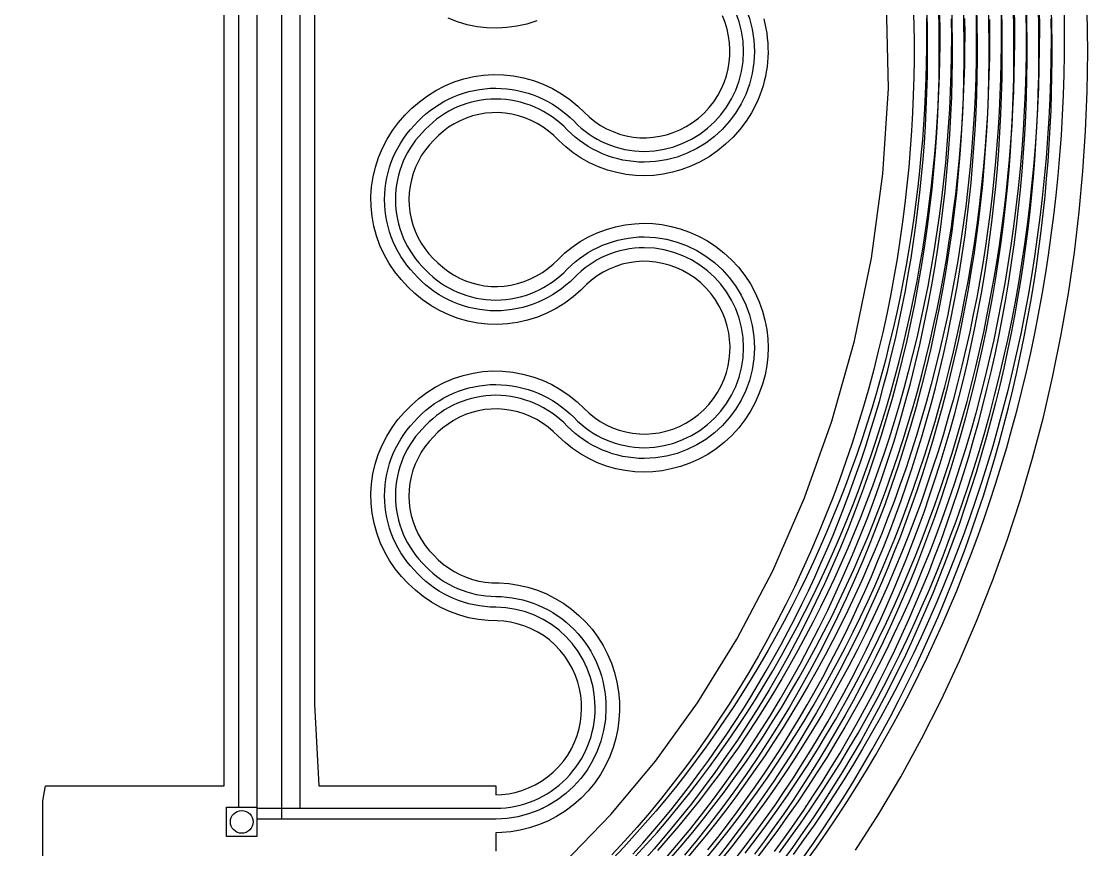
# Model space of a CAD drawing. Header units: millimetres. Extents: x 203.4 to 212.9, y -253.6 to -242.
# Drawn here: x 208.146 to 212.856, y -251.495 to -247.839 of the extents above; entities that cross this region are included whole.
import ezdxf

# ---------------------------------------------------------------- set-up
doc = ezdxf.new("R2010")
doc.units = ezdxf.units.MM
for name, color, linetype in [('Bottom Cu Layer', 140, 'Continuous'), ('PI BoardOutline', 30, 'Continuous'), ('Via holes', 6, 'Continuous')]:
    doc.layers.add(name, color=color, linetype=linetype)
doc.layers.add('Top Cu Layer', color=50, linetype='Continuous', lineweight=25)

msp = doc.modelspace()

# ---------------------------------------------------------------- linework, layer by layer
at = {"layer": 'Bottom Cu Layer'}
msp.add_lwpolyline([(210.8975, -247.4819, -0.41188), (211.384, -247.9712, -0.41188), (210.8975, -248.4605, -0.20055), (210.5575, -248.3175, 0.20238), (210.2418, -248.1815, 0.204281), (209.9314, -248.3147, 0.204459), (209.798, -248.6253, 0.204459), (209.9314, -248.9359, 0.204281), (210.2418, -249.0691, 0.20238), (210.5575, -248.933, -0.20055), (210.8975, -248.79, -0.41188), (211.384, -249.2793, -0.41188), (210.8975, -249.7686, -0.20055), (210.5575, -249.6256, 0.20238), (210.2418, -249.4896, 0.204281), (209.9314, -249.6228, 0.204459), (209.798, -249.9334, 0.204459), (209.9314, -250.244, 0.204281), (210.2418, -250.3772, -0.415014), (210.728, -250.8713, -0.41188), (210.2416, -251.3605), (209.1866, -251.3605), (209.1866, -251.4373), (209.0517, -251.4373), (209.0517, -251.3082), (209.1866, -251.3082), (209.1866, -251.3128), (210.2416, -251.3128, 0.414352), (210.6804, -250.8665, 0.411628), (210.2418, -250.425, -0.203686), (209.8977, -250.2779, -0.203977), (209.7502, -249.9334, -0.203977), (209.8977, -249.5889, -0.203686), (210.2418, -249.4418, -0.19891), (210.5872, -249.5876, 0.204281), (210.8975, -249.7208, 0.411628), (211.3362, -249.2793, 0.411628), (210.8975, -248.8378, 0.204281), (210.5872, -248.9711, -0.19891), (210.2418, -249.1169, -0.203686), (209.8977, -248.9698, -0.203977), (209.7502, -248.6253, -0.203977), (209.8977, -248.2808, -0.203686), (210.2418, -248.1337, -0.19891), (210.5872, -248.2795, 0.204281), (210.8975, -248.4127, 0.411628), (211.3362, -247.9712, 0.411628), (210.8975, -247.5297, 0.204281)], format="xyb", dxfattribs=at)
for points in [[(212.3621, -247.761), (212.3635, -247.8428), (212.3638, -247.9245), (212.363, -248.0063), (212.3611, -248.088), (212.3581, -248.1697), (212.354, -248.2512), (212.3487, -248.3326), (212.3424, -248.4139), (212.335, -248.4949), (212.3265, -248.5757), (212.3169, -248.6562), (212.3062, -248.7365), (212.2945, -248.8164), (212.2818, -248.896), (212.268, -248.9752), (212.2532, -249.054), (212.2374, -249.1323), (212.2206, -249.2102), (212.2028, -249.2877), (212.1841, -249.3646), (212.1644, -249.441), (212.1437, -249.5168), (212.1221, -249.592), (212.0996, -249.6666), (212.0762, -249.7406), (212.0519, -249.8139), (212.0267, -249.8865), (212.0007, -249.9583), (211.9738, -250.0295), (211.9461, -250.0999), (211.9176, -250.1696), (211.8883, -250.2384), (211.8583, -250.3065), (211.8275, -250.3738), (211.796, -250.4402), (211.7636, -250.5061), (211.7303, -250.5716), (211.696, -250.6368), (211.6607, -250.7016), (211.6245, -250.766), (211.5873, -250.8299), (211.5492, -250.8933), (211.5102, -250.9563), (211.4702, -251.0187), (211.4294, -251.0805), (211.3876, -251.1417), (211.3449, -251.2023), (211.3014, -251.2623), (211.2569, -251.3216), (211.2116, -251.3801), (211.1653, -251.438), (211.1183, -251.4951), (211.0703, -251.5513)], [(210.8578, -251.526), (210.9062, -251.4729), (210.9539, -251.419), (211.0008, -251.3641), (211.0471, -251.3083), (211.0925, -251.2516), (211.1372, -251.1941), (211.1811, -251.1357), (211.2242, -251.0765), (211.2665, -251.0166), (211.3079, -250.9558), (211.3484, -250.8943), (211.3881, -250.8321), (211.4269, -250.7692), (211.4647, -250.7056), (211.5017, -250.6415), (211.5377, -250.5767), (211.5728, -250.5113), (211.607, -250.4454), (211.6402, -250.3789), (211.6725, -250.312), (211.7039, -250.2446), (211.7343, -250.1768), (211.7637, -250.1086), (211.7922, -250.04), (211.8198, -249.971), (211.8463, -249.9017), (211.8719, -249.8322), (211.8965, -249.7624), (211.9201, -249.6923), (211.9428, -249.6221), (211.9644, -249.5516), (211.985, -249.4811), (212.0047, -249.4104), (212.0233, -249.3397), (212.041, -249.2689), (212.0577, -249.198), (212.0735, -249.1272), (212.0883, -249.0563), (212.1022, -248.9855), (212.1151, -248.9148), (212.1272, -248.8441), (212.1383, -248.7735), (212.1485, -248.7031), (212.1578, -248.6328), (212.1663, -248.5626), (212.1738, -248.4927), (212.1805, -248.4229), (212.1864, -248.3535), (212.1913, -248.2842), (212.1955, -248.2153), (212.1988, -248.1466), (212.2013, -248.0783), (212.203, -248.0104), (212.2038, -247.9428), (212.2039, -247.8755), (212.2032, -247.808)], [(212.4732, -247.8022), (212.4739, -247.8741), (212.4738, -247.9459), (212.4729, -248.018), (212.4711, -248.0904), (212.4685, -248.1633), (212.4649, -248.2365), (212.4605, -248.31), (212.4552, -248.3838), (212.449, -248.4579), (212.4419, -248.5323), (212.4338, -248.6069), (212.4248, -248.6816), (212.4149, -248.7566), (212.404, -248.8317), (212.3921, -248.907), (212.3793, -248.9824), (212.3655, -249.0578), (212.3507, -249.1334), (212.3349, -249.2089), (212.318, -249.2845), (212.3002, -249.3601), (212.2813, -249.4356), (212.2613, -249.5111), (212.2403, -249.5865), (212.2183, -249.6618), (212.1952, -249.7369), (212.171, -249.8118), (212.1458, -249.8865), (212.1196, -249.961), (212.0923, -250.0352), (212.064, -250.109), (212.0346, -250.1826), (212.0043, -250.2557), (211.9729, -250.3285), (211.9405, -250.4008), (211.907, -250.4727), (211.8726, -250.5441), (211.8372, -250.6149), (211.8007, -250.6852), (211.7633, -250.7549), (211.7248, -250.824), (211.6854, -250.8925), (211.645, -250.9603), (211.6036, -251.0273), (211.5612, -251.0936), (211.518, -251.1592), (211.4738, -251.224), (211.4287, -251.2879), (211.3827, -251.351), (211.3359, -251.4133), (211.2883, -251.4747), (211.2398, -251.5351)], [(211.3427, -251.5105), (211.3909, -251.4481), (211.4381, -251.3848), (211.4845, -251.3206), (211.53, -251.2556), (211.5746, -251.1897), (211.6182, -251.1231), (211.6609, -251.0556), (211.7026, -250.9874), (211.7433, -250.9186), (211.783, -250.849), (211.8217, -250.7788), (211.8595, -250.708), (211.8963, -250.6366), (211.932, -250.5646), (211.9667, -250.4922), (212.0004, -250.4192), (212.0331, -250.3458), (212.0648, -250.2719), (212.0954, -250.1976), (212.1249, -250.123), (212.1534, -250.048), (212.1808, -249.9728), (212.2072, -249.8972), (212.2325, -249.8214), (212.2566, -249.7454), (212.2798, -249.6693), (212.3018, -249.5929), (212.3228, -249.5165), (212.3428, -249.44), (212.3617, -249.3634), (212.3796, -249.2867), (212.3965, -249.2101), (212.4123, -249.1334), (212.4271, -249.0568), (212.441, -248.9803), (212.4538, -248.9039), (212.4656, -248.8276), (212.4765, -248.7514), (212.4864, -248.6754), (212.4953, -248.5996), (212.5033, -248.524), (212.5103, -248.4487), (212.5164, -248.3736), (212.5216, -248.2989), (212.5258, -248.2245), (212.5291, -248.1504), (212.5316, -248.0767), (212.5332, -248.0033), (212.5339, -247.9303), (212.5338, -247.8576), (212.5329, -247.7845)], [(212.583, -247.8037), (212.5838, -247.8897), (212.5834, -247.9757), (212.5819, -248.0617), (212.5792, -248.1477), (212.5754, -248.2335), (212.5704, -248.3192), (212.5642, -248.4048), (212.5569, -248.4901), (212.5484, -248.5753), (212.5388, -248.6601), (212.528, -248.7447), (212.5162, -248.8289), (212.5032, -248.9128), (212.4892, -248.9963), (212.4741, -249.0794), (212.4579, -249.162), (212.4407, -249.2442), (212.4224, -249.3259), (212.4031, -249.407), (212.3828, -249.4877), (212.3615, -249.5677), (212.3392, -249.6471), (212.3159, -249.7259), (212.2917, -249.804), (212.2665, -249.8814), (212.2403, -249.958), (212.2133, -250.034), (212.1854, -250.1092), (212.1566, -250.1836), (212.1269, -250.2572), (212.0965, -250.33), (212.0652, -250.402), (212.0331, -250.4731), (212.0003, -250.5434), (211.9667, -250.6129), (211.932, -250.682), (211.8964, -250.7507), (211.8597, -250.8191), (211.822, -250.887), (211.7833, -250.9544), (211.7437, -251.0214), (211.703, -251.0878), (211.6614, -251.1537), (211.6188, -251.219), (211.5752, -251.2837), (211.5307, -251.3477), (211.4853, -251.4111), (211.4389, -251.4738), (211.3916, -251.5357)], [(211.4941, -251.508), (211.5409, -251.4444), (211.5868, -251.38), (211.6317, -251.315), (211.6757, -251.2492), (211.7186, -251.1829), (211.7605, -251.116), (211.8015, -251.0486), (211.8414, -250.9806), (211.8804, -250.9121), (211.9183, -250.8432), (211.9552, -250.7738), (211.9911, -250.704), (212.026, -250.6339), (212.0599, -250.5633), (212.093, -250.4919), (212.1253, -250.4196), (212.1567, -250.3464), (212.1874, -250.2724), (212.2172, -250.1975), (212.2462, -250.1219), (212.2743, -250.0455), (212.3015, -249.9684), (212.3277, -249.8905), (212.3531, -249.8119), (212.3775, -249.7326), (212.4009, -249.6527), (212.4233, -249.5722), (212.4448, -249.491), (212.4652, -249.4092), (212.4846, -249.3269), (212.5029, -249.2441), (212.5202, -249.1607), (212.5363, -249.0768), (212.5514, -248.9925), (212.5653, -248.9078), (212.5781, -248.8226), (212.5898, -248.7371), (212.6003, -248.6513), (212.6098, -248.5652), (212.618, -248.4789), (212.6252, -248.3923), (212.6312, -248.3056), (212.636, -248.2187), (212.6397, -248.1316), (212.6422, -248.0445), (212.6436, -247.9573), (212.6437, -247.8701), (212.6428, -247.7829)], [(211.6101, -251.55), (211.6574, -251.4843), (211.7037, -251.4178), (211.749, -251.3507), (211.7933, -251.2829), (211.8366, -251.2146), (211.8788, -251.1456), (211.92, -251.0761), (211.9602, -251.0061), (211.9994, -250.9356), (212.0375, -250.8647), (212.0746, -250.7934), (212.1106, -250.7216), (212.1456, -250.6495), (212.1797, -250.5766), (212.213, -250.5028), (212.2455, -250.428), (212.2772, -250.3525), (212.308, -250.276), (212.3379, -250.1988), (212.367, -250.1207), (212.3951, -250.0419), (212.4223, -249.9624), (212.4485, -249.8821), (212.4738, -249.8011), (212.4981, -249.7194), (212.5214, -249.637), (212.5436, -249.5541), (212.5649, -249.4705), (212.585, -249.3863), (212.6041, -249.3016), (212.6221, -249.2164), (212.639, -249.1306), (212.6548, -249.0443), (212.6694, -248.9576), (212.6829, -248.8705), (212.6952, -248.7831), (212.7064, -248.6953), (212.7165, -248.6072), (212.7253, -248.5188), (212.733, -248.4302), (212.7395, -248.3413), (212.7448, -248.2523), (212.7489, -248.1632), (212.7518, -248.074), (212.7535, -247.9847), (212.7538, -247.8953), (212.7532, -247.806)], [(212.1434, -247.8242), (212.144, -247.8906), (212.1437, -247.9569), (212.1427, -248.0236), (212.1409, -248.0906), (212.1382, -248.158), (212.1348, -248.2257), (212.1305, -248.2936), (212.1255, -248.3619), (212.1195, -248.4304), (212.1128, -248.4991), (212.1051, -248.5681), (212.0966, -248.6372), (212.0873, -248.7065), (212.077, -248.7759), (212.0659, -248.8455), (212.0538, -248.9151), (212.0409, -248.9849), (212.027, -249.0546), (212.0122, -249.1244), (211.9964, -249.1942), (211.9797, -249.264), (211.9621, -249.3338), (211.9434, -249.4035), (211.9238, -249.4732), (211.9033, -249.5427), (211.8817, -249.612), (211.8592, -249.6812), (211.8357, -249.7502), (211.8112, -249.8189), (211.7858, -249.8874), (211.7595, -249.9555), (211.7321, -250.0234), (211.7039, -250.0909), (211.6747, -250.158), (211.6445, -250.2248), (211.6134, -250.2911), (211.5814, -250.3569), (211.5485, -250.4222), (211.5146, -250.4871), (211.4798, -250.5514), (211.4441, -250.6151), (211.4075, -250.6782), (211.37, -250.7407), (211.3316, -250.8025), (211.2923, -250.8636), (211.2521, -250.924), (211.2111, -250.9837), (211.1693, -251.0426), (211.1267, -251.1007), (211.0833, -251.158), (211.0391, -251.2145), (210.9941, -251.2702), (210.9484, -251.325), (210.902, -251.3789), (210.8549, -251.4319), (210.8071, -251.484), (210.7586, -251.5351)], [(212.2533, -247.8282), (212.2538, -247.9078), (212.2532, -247.9874), (212.2516, -248.0671), (212.2489, -248.1466), (212.2451, -248.226), (212.2403, -248.3054), (212.2343, -248.3845), (212.2273, -248.4635), (212.2192, -248.5422), (212.2101, -248.6207), (212.1999, -248.6989), (212.1887, -248.7768), (212.1765, -248.8544), (212.1633, -248.9316), (212.1491, -249.0084), (212.1339, -249.0848), (212.1177, -249.1608), (212.1006, -249.2363), (212.0825, -249.3113), (212.0635, -249.3858), (212.0436, -249.4598), (212.0228, -249.5331), (212.001, -249.6059), (211.9784, -249.6781), (211.9549, -249.7496), (211.9306, -249.8205), (211.9053, -249.8906), (211.8793, -249.9601), (211.8525, -250.0288), (211.8249, -250.0968), (211.7965, -250.164), (211.7674, -250.2305), (211.7376, -250.2961), (211.7071, -250.361), (211.6757, -250.4252), (211.6435, -250.4892), (211.6102, -250.5527), (211.5761, -250.6159), (211.541, -250.6787), (211.505, -250.741), (211.4681, -250.8029), (211.4302, -250.8643), (211.3915, -250.9251), (211.3519, -250.9855), (211.3114, -251.0452), (211.27, -251.1044), (211.2277, -251.1629), (211.1846, -251.2208), (211.1406, -251.278), (211.0958, -251.3345), (211.0501, -251.3902), (211.0036, -251.4452), (210.9563, -251.4994)], [(211.0159, -251.5305), (211.0643, -251.4743), (211.112, -251.4173), (211.1589, -251.3594), (211.2051, -251.3005), (211.2504, -251.2408), (211.2949, -251.1803), (211.3386, -251.1189), (211.3814, -251.0568), (211.4233, -250.9938), (211.4642, -250.9301), (211.5043, -250.8657), (211.5435, -250.8006), (211.5817, -250.7349), (211.6189, -250.6685), (211.6553, -250.6015), (211.6907, -250.534), (211.7251, -250.4659), (211.7586, -250.3973), (211.7911, -250.3282), (211.8226, -250.2587), (211.8531, -250.1887), (211.8827, -250.1184), (211.9113, -250.0477), (211.9388, -249.9766), (211.9654, -249.9053), (211.991, -249.8336), (212.0155, -249.7618), (212.039, -249.6897), (212.0615, -249.6174), (212.083, -249.5449), (212.1035, -249.4724), (212.1229, -249.3998), (212.1414, -249.3271), (212.1588, -249.2543), (212.1753, -249.1815), (212.1908, -249.1088), (212.2053, -249.036), (212.2189, -248.9634), (212.2315, -248.8907), (212.2432, -248.8182), (212.254, -248.7458), (212.2638, -248.6736), (212.2728, -248.6015), (212.2808, -248.5296), (212.2879, -248.4579), (212.2942, -248.3864), (212.2996, -248.3152), (212.3041, -248.2443), (212.3077, -248.1737), (212.3106, -248.1034), (212.3125, -248.0335), (212.3137, -247.964), (212.314, -247.8949), (212.3135, -247.8256)], [(211.1669, -251.5383), (211.2146, -251.4804), (211.2614, -251.4216), (211.3073, -251.3622), (211.3524, -251.302), (211.3965, -251.2411), (211.4397, -251.1795), (211.482, -251.1174), (211.5233, -251.0546), (211.5637, -250.9912), (211.6031, -250.9273), (211.6416, -250.8629), (211.6791, -250.798), (211.7156, -250.7327), (211.7512, -250.6669), (211.7859, -250.6007), (211.8195, -250.5342), (211.8522, -250.4673), (211.8841, -250.3998), (211.9152, -250.3315), (211.9455, -250.2623), (211.9751, -250.1923), (212.0038, -250.1215), (212.0318, -250.0499), (212.0589, -249.9776), (212.0852, -249.9046), (212.1107, -249.8309), (212.1352, -249.7565), (212.1589, -249.6814), (212.1816, -249.6057), (212.2034, -249.5294), (212.2243, -249.4525), (212.2442, -249.375), (212.2632, -249.297), (212.2811, -249.2184), (212.298, -249.1394), (212.3139, -249.0599), (212.3288, -248.9799), (212.3426, -248.8995), (212.3553, -248.8187), (212.367, -248.7376), (212.3775, -248.6561), (212.387, -248.5743), (212.3955, -248.4923), (212.4028, -248.4101), (212.409, -248.3277), (212.4142, -248.2451), (212.4182, -248.1623), (212.4212, -248.0795), (212.423, -247.9966), (212.4238, -247.9137), (212.4234, -247.8308)], [(212.6933, -247.8268), (212.6938, -247.915), (212.6931, -248.0032), (212.6912, -248.0913), (212.6881, -248.1793), (212.6838, -248.2673), (212.6783, -248.3551), (212.6717, -248.4427), (212.6638, -248.5301), (212.6548, -248.6172), (212.6446, -248.7041), (212.6332, -248.7907), (212.6207, -248.8769), (212.6072, -248.9627), (212.5924, -249.0482), (212.5766, -249.1332), (212.5598, -249.2178), (212.5418, -249.3019), (212.5228, -249.3854), (212.5027, -249.4684), (212.4816, -249.5509), (212.4594, -249.6327), (212.4363, -249.7139), (212.4122, -249.7944), (212.387, -249.8742), (212.3609, -249.9533), (212.3339, -250.0317), (212.3059, -250.1093), (212.277, -250.1861), (212.2472, -250.2621), (212.2166, -250.3373), (212.1852, -250.4117), (212.1529, -250.4852), (212.1198, -250.5578), (212.0859, -250.6296), (212.0512, -250.7006), (212.0154, -250.7714), (211.9785, -250.8417), (211.9406, -250.9116), (211.9017, -250.9811), (211.8618, -251.0501), (211.8208, -251.1185), (211.7789, -251.1864), (211.7359, -251.2538), (211.692, -251.3205), (211.6471, -251.3866), (211.6012, -251.4521), (211.5543, -251.5168)]]:
    msp.add_lwpolyline(points, dxfattribs=at)
at = {"layer": 'PI BoardOutline'}
for points in [[(209.4416, -247.3594), (209.4416, -247.8585), (209.4416, -248.3575), (209.4416, -248.8566), (209.4416, -249.3557), (209.4416, -249.8547), (209.4416, -250.3538), (209.4416, -250.8529), (209.4599, -251.2128), (209.5256, -251.2128), (209.5913, -251.2128), (209.6569, -251.2128), (209.7226, -251.2128), (209.7883, -251.2128), (209.854, -251.2128), (209.9197, -251.2128), (209.9853, -251.2128), (210.051, -251.2128), (210.1167, -251.2128), (210.1824, -251.2128), (210.2416, -251.2131), (210.2416, -251.2164), (210.2416, -251.2196), (210.2416, -251.2229), (210.2416, -251.2262), (210.2416, -251.2295), (210.2416, -251.2328), (210.2416, -251.2361), (210.2416, -251.2393), (210.2416, -251.2426), (210.2416, -251.2459), (210.2416, -251.2492), (210.2416, -251.2525), (210.2679, -251.2516), (210.2971, -251.2482), (210.3268, -251.2423), (210.3565, -251.2339), (210.3861, -251.2229), (210.4151, -251.2093), (210.4432, -251.193), (210.4702, -251.1742), (210.4955, -251.1531), (210.519, -251.1298), (210.5403, -251.1045), (210.5594, -251.0777), (210.5758, -251.0496), (210.5897, -251.0205), (210.601, -250.9908), (210.6096, -250.9609), (210.6156, -250.9311), (210.6192, -250.9017), (210.6204, -250.8728), (210.6198, -250.8443), (210.6169, -250.8151), (210.6116, -250.7854), (210.6038, -250.7556), (210.5934, -250.726), (210.5804, -250.6968), (210.5647, -250.6684), (210.5465, -250.6412), (210.5259, -250.6155), (210.5031, -250.5916), (210.4783, -250.5697), (210.4519, -250.5502), (210.4241, -250.5332), (210.3954, -250.5187), (210.3659, -250.5069), (210.3362, -250.4977), (210.3065, -250.4911), (210.2771, -250.487), (210.2483, -250.4851), (210.2086, -250.4839), (210.165, -250.4794), (210.1215, -250.4712), (210.0786, -250.4593), (210.0366, -250.4439), (209.996, -250.4251), (209.9572, -250.403), (209.9206, -250.3779), (209.8865, -250.3502), (209.8552, -250.3202), (209.8252, -250.2889), (209.7975, -250.2549), (209.7724, -250.2183), (209.7503, -250.1795), (209.7314, -250.1389), (209.716, -250.0969), (209.7041, -250.0539), (209.6959, -250.0104), (209.6913, -249.9669), (209.6903, -249.9237), (209.6929, -249.8802), (209.6991, -249.8367), (209.709, -249.7933), (209.7225, -249.7507), (209.7395, -249.7093), (209.7599, -249.6695), (209.7834, -249.6317), (209.8097, -249.5962), (209.8385, -249.5633), (209.869, -249.5327), (209.9016, -249.5037), (209.9368, -249.4772), (209.9744, -249.4534), (210.0141, -249.4328), (210.0554, -249.4155), (210.0979, -249.4016), (210.1412, -249.3914), (210.1847, -249.3849), (210.2282, -249.382), (210.272, -249.3828), (210.3165, -249.3873), (210.3609, -249.3956), (210.4048, -249.4075), (210.4478, -249.4232), (210.4893, -249.4423), (210.5289, -249.4647), (210.5663, -249.4902), (210.6012, -249.5184), (210.6322, -249.5479), (210.6538, -249.5685), (210.6774, -249.5876), (210.7026, -249.6048), (210.7294, -249.6199), (210.7573, -249.6329), (210.7863, -249.6434), (210.8159, -249.6515), (210.8458, -249.6571), (210.8758, -249.6601), (210.9052, -249.6607), (210.934, -249.6588), (210.9634, -249.6545), (210.9932, -249.6478), (211.0229, -249.6385), (211.0523, -249.6266), (211.081, -249.612), (211.1087, -249.5949), (211.1351, -249.5753), (211.1598, -249.5534), (211.1825, -249.5294), (211.203, -249.5036), (211.2211, -249.4764), (211.2367, -249.448), (211.2496, -249.4187), (211.2599, -249.3891), (211.2676, -249.3592), (211.2728, -249.3296), (211.2755, -249.3005), (211.2761, -249.2719), (211.2744, -249.2431), (211.2704, -249.2136), (211.2639, -249.1839), (211.2549, -249.1541), (211.2432, -249.1246), (211.2289, -249.0958), (211.212, -249.0679), (211.1926, -249.0414), (211.1709, -249.0165), (211.1471, -248.9936), (211.1215, -248.9728), (211.0944, -248.9545), (211.0661, -248.9387), (211.037, -248.9255), (211.0074, -248.915), (210.9776, -248.9071), (210.948, -248.9016), (210.9189, -248.8986), (210.89, -248.8979), (210.8602, -248.8998), (210.8302, -248.9042), (210.8004, -248.9111), (210.7711, -248.9205), (210.7426, -248.9323), (210.7152, -248.9464), (210.6892, -248.9626), (210.6649, -248.9808), (210.6423, -249.0007), (210.6168, -249.026), (210.5833, -249.0553), (210.5471, -249.0821), (210.5084, -249.1061), (210.4678, -249.1268), (210.4255, -249.1441), (210.382, -249.1579), (210.3378, -249.1679), (210.2933, -249.1742), (210.2489, -249.1768), (210.2055, -249.1756), (210.162, -249.1708), (210.1185, -249.1624), (210.0756, -249.1503), (210.0336, -249.1346), (209.9932, -249.1155), (209.9545, -249.0932), (209.9181, -249.0679), (209.8842, -249.0401), (209.853, -249.01), (209.8232, -248.9785), (209.7956, -248.9443), (209.7707, -248.9075), (209.7488, -248.8686), (209.7302, -248.8279), (209.715, -248.7858), (209.7034, -248.7428), (209.6954, -248.6993), (209.6911, -248.6557), (209.6904, -248.6125), (209.6932, -248.5691), (209.6997, -248.5255), (209.7098, -248.4822), (209.7236, -248.4397), (209.7408, -248.3983), (209.7614, -248.3586), (209.7852, -248.321), (209.8117, -248.2857), (209.8406, -248.253), (209.8712, -248.2225), (209.904, -248.1937), (209.9394, -248.1673), (209.9772, -248.1438), (210.017, -248.1233), (210.0583, -248.1063), (210.1009, -248.0927), (210.1442, -248.0828), (210.1878, -248.0765), (210.2312, -248.0738), (210.2752, -248.0749), (210.3196, -248.0797), (210.364, -248.0882), (210.4079, -248.1004), (210.4507, -248.1163), (210.4921, -248.1357), (210.5316, -248.1583), (210.5689, -248.184), (210.6035, -248.2124), (210.6337, -248.2413), (210.6554, -248.2618), (210.6791, -248.2807), (210.7044, -248.2978), (210.7313, -248.3128), (210.7593, -248.3256), (210.7883, -248.336), (210.818, -248.3439), (210.8479, -248.3493), (210.8779, -248.3522), (210.9072, -248.3525), (210.9361, -248.3504), (210.9655, -248.346), (210.9952, -248.3391), (211.025, -248.3297), (211.0543, -248.3176), (211.083, -248.3028), (211.1106, -248.2855), (211.1369, -248.2657), (211.1614, -248.2437), (211.184, -248.2195), (211.2044, -248.1937), (211.2223, -248.1663), (211.2377, -248.1378), (211.2504, -248.1086), (211.2605, -248.0789), (211.268, -248.049), (211.273, -248.0194), (211.2757, -247.9903), (211.276, -247.9618), (211.2742, -247.9329), (211.27, -247.9034), (211.2634, -247.8737), (211.2541, -247.8439), (211.2423, -247.8145)], [(207.9975, -252.5632), (208.3123, -252.5623), (208.6255, -252.5304), (208.9339, -252.4683), (209.2346, -252.3769), (209.525, -252.2582), (209.8025, -252.1142), (210.0651, -251.9476), (210.3113, -251.7611), (210.5399, -251.5576), (210.75, -251.3401), (210.9466, -251.1049), (211.1329, -250.8466), (211.3066, -250.5658), (211.465, -250.2637), (211.6057, -249.9421), (211.7265, -249.6032), (211.8254, -249.2497), (211.9007, -248.8848), (211.9512, -248.5119), (211.9761, -248.1346), (211.9606, -247.5083)], [(208.2416, -251.5264), (208.2416, -251.4443), (208.2416, -251.3622), (208.2416, -251.2801), (208.2534, -251.2128), (208.3191, -251.2128), (208.3848, -251.2128), (208.4504, -251.2128), (208.5161, -251.2128), (208.5818, -251.2128), (208.6475, -251.2128), (208.7132, -251.2128), (208.7788, -251.2128), (208.8445, -251.2128), (208.9102, -251.2128), (208.9759, -251.2128), (209.0415, -251.2128), (209.0415, -250.7137), (209.0415, -250.2146), (209.0415, -249.7156), (209.0415, -249.2165), (209.0415, -248.7174), (209.0415, -248.2184), (209.0415, -247.7193)], [(211.8307, -251.498), (211.933, -251.3377), (212.0301, -251.1736), (212.122, -251.0061), (212.2086, -250.8355), (212.2897, -250.6622), (212.3653, -250.4866), (212.4354, -250.3089), (212.4999, -250.1297), (212.5588, -249.9491), (212.6121, -249.7677), (212.66, -249.5857), (212.7023, -249.4035), (212.7392, -249.2215), (212.7709, -249.0398), (212.7973, -248.8589), (212.8186, -248.679), (212.835, -248.5004), (212.8465, -248.3234), (212.8534, -248.148), (212.8557, -247.9718), (212.8534, -247.7934)], [(210.4225, -247.8371), (210.3789, -247.8506), (210.3346, -247.8603), (210.2901, -247.8664), (210.2458, -247.8688), (210.2025, -247.8673), (210.1589, -247.8622), (210.1155, -247.8535), (210.0726, -247.8412), (210.0307, -247.8253)]]:
    msp.add_lwpolyline(points, dxfattribs=at)
msp.add_lwpolyline([(211.4248, -247.8278), (211.4345, -247.87, -0.159909), (211.3913, -248.2035), (211.3709, -248.2422), (211.347, -248.2798), (211.3199, -248.3159), (211.2896, -248.35), (211.2565, -248.3816), (211.221, -248.4105), (211.1833, -248.4363), (211.1441, -248.4587), (211.1037, -248.4777), (211.0627, -248.4932), (211.0214, -248.5051), (210.9804, -248.5135), (210.9399, -248.5186), (210.9004, -248.5205), (210.8593, -248.5191), (210.8177, -248.5144), (210.7762, -248.5064), (210.7352, -248.4952), (210.6951, -248.4806), (210.6562, -248.4629), (210.619, -248.4422), (210.5837, -248.4188), (210.5506, -248.393), (210.52, -248.365), (210.4976, -248.3428), (210.475, -248.3235), (210.4508, -248.3059), (210.4251, -248.2901), (210.3981, -248.2764), (210.3701, -248.2648), (210.3413, -248.2555), (210.312, -248.2486), (210.2825, -248.244), (210.2531, -248.2417), (210.2244, -248.2419), (210.1959, -248.2444), (210.1673, -248.2492), (210.1389, -248.2563), (210.1111, -248.2657), (210.084, -248.2772), (210.058, -248.2909), (210.0332, -248.3064), (210.01, -248.3238), (209.9883, -248.3427), (209.9682, -248.3626), (209.9486, -248.3835), (209.9306, -248.406), (209.9142, -248.4301), (209.8996, -248.4556), (209.8871, -248.4822), (209.8768, -248.5098), (209.8687, -248.5379), (209.8628, -248.5665), (209.8593, -248.5951), (209.858, -248.6235), (209.859, -248.6519), (209.8623, -248.6805), (209.8678, -248.7091), (209.8756, -248.7373), (209.8857, -248.7649), (209.898, -248.7917), (209.9122, -248.8173), (209.9284, -248.8416), (209.9463, -248.8644), (209.9656, -248.8854), (209.9857, -248.9054), (210.0072, -248.9245), (210.0302, -248.9421), (210.0548, -248.9579), (210.0807, -248.9718), (210.1076, -248.9836), (210.1354, -248.9932), (210.1637, -249.0006), (210.1923, -249.0057), (210.2209, -249.0085), (210.2495, -249.009), (210.2788, -249.007), (210.3083, -249.0027), (210.3376, -248.996), (210.3665, -248.987), (210.3946, -248.9757), (210.4218, -248.9623), (210.4476, -248.9468), (210.4721, -248.9294), (210.4948, -248.9103), (210.5164, -248.8893), (210.5466, -248.861), (210.5794, -248.8349), (210.6144, -248.8111), (210.6514, -248.7901), (210.6901, -248.772), (210.7301, -248.7571), (210.771, -248.7454), (210.8125, -248.737), (210.8541, -248.7319), (210.8954, -248.7301), (210.9348, -248.7315), (210.975, -248.736), (211.0156, -248.7436), (211.0565, -248.7546), (211.0972, -248.7689), (211.1373, -248.7867), (211.1763, -248.808), (211.2139, -248.8325), (211.2495, -248.8603), (211.2829, -248.891), (211.3136, -248.9244), (211.3414, -248.9601), (211.366, -248.9977), (211.3873, -249.0367), (211.4051, -249.0768), (211.4195, -249.1176), (211.4304, -249.1585), (211.438, -249.1993), (211.4425, -249.2395), (211.444, -249.2788), (211.4425, -249.3181), (211.4382, -249.3583), (211.4307, -249.399), (211.4198, -249.44), (211.4055, -249.4807), (211.3878, -249.5209), (211.3667, -249.5599), (211.3421, -249.5976), (211.3144, -249.6333), (211.2838, -249.6667), (211.2505, -249.6975), (211.2149, -249.7254), (211.1774, -249.7501), (211.1384, -249.7714), (211.0983, -249.7893), (211.0576, -249.8038), (211.0168, -249.8148), (210.9761, -249.8225), (210.9359, -249.8271), (210.8966, -249.8286), (210.8552, -249.8269), (210.8136, -249.8219), (210.7722, -249.8136), (210.7312, -249.802), (210.6912, -249.7871), (210.6525, -249.7691), (210.6154, -249.7482), (210.5803, -249.7245), (210.5475, -249.6984), (210.5172, -249.6702), (210.4954, -249.6489), (210.4727, -249.6298), (210.4483, -249.6124), (210.4225, -249.5968), (210.3954, -249.5833), (210.3673, -249.5719), (210.3384, -249.5629), (210.3091, -249.5561), (210.2796, -249.5518), (210.2503, -249.5497), (210.2216, -249.5502), (210.1931, -249.5529), (210.1645, -249.5579), (210.1362, -249.5652), (210.1084, -249.5748), (210.0814, -249.5866), (210.0555, -249.6004), (210.0309, -249.6162), (210.0078, -249.6337), (209.9863, -249.6527), (209.9662, -249.6727), (209.9468, -249.6937), (209.9289, -249.7164), (209.9127, -249.7407), (209.8983, -249.7663), (209.886, -249.793), (209.8759, -249.8206), (209.868, -249.8488), (209.8624, -249.8774), (209.8591, -249.906), (209.858, -249.9344), (209.8592, -249.9628), (209.8627, -249.9914), (209.8685, -250.02), (209.8765, -250.0481), (209.8868, -250.0757), (209.8993, -250.1023), (209.9137, -250.1279), (209.9301, -250.152), (209.9481, -250.1746), (209.9676, -250.1955), (209.9878, -250.2155), (210.0093, -250.2344), (210.0326, -250.2518), (210.0573, -250.2674), (210.0833, -250.2811), (210.1103, -250.2927), (210.1381, -250.3021), (210.1665, -250.3093), (210.1951, -250.3141), (210.2237, -250.3167), (210.2568, -250.3175), (210.2991, -250.3206), (210.3416, -250.327), (210.3837, -250.3367), (210.4252, -250.3499), (210.4655, -250.3663), (210.5044, -250.3858), (210.5415, -250.4083), (210.5765, -250.4334), (210.609, -250.4609), (210.639, -250.4905), (210.6668, -250.5225), (210.6924, -250.5569), (210.7153, -250.5936), (210.7354, -250.6321), (210.7525, -250.6722), (210.7662, -250.7135), (210.7767, -250.7556), (210.7837, -250.7981), (210.7874, -250.8406), (210.7879, -250.8819), (210.7856, -250.9215), (210.7804, -250.9618), (210.7719, -251.0027), (210.7601, -251.0436), (210.7449, -251.0842), (210.7262, -251.1241), (210.704, -251.1628), (210.6786, -251.1999), (210.65, -251.235), (210.6186, -251.2677), (210.5846, -251.2977), (210.5484, -251.3247), (210.5104, -251.3484), (210.471, -251.3688), (210.4308, -251.3857), (210.39, -251.3992), (210.3492, -251.4092), (210.3086, -251.416), (210.2686, -251.4197), (210.2418, -251.4205), (210.2418, -251.4205), (210.2417, -251.4205), (210.2417, -251.4205), (210.2417, -251.4205), (210.2417, -251.4205), (210.2417, -251.4205), (210.2417, -251.4205), (210.2417, -251.4205), (210.2416, -251.4205), (210.2416, -251.4205), (210.2416, -251.4205), (210.2416, -251.4205), (210.2416, -251.4331), (210.2416, -251.456), (210.2416, -251.4789), (210.2416, -251.5018)], format="xyb", dxfattribs=at)
at = {"layer": 'Top Cu Layer'}
msp.add_lwpolyline([(209.1066, -250.4226), (209.1066, -245.1722), (209.1066, -245.1028), (209.2416, -244.8752), (209.3766, -245.1028), (209.1866, -245.1028), (209.1866, -245.1728), (209.2265, -245.1728), (209.2265, -245.2528), (209.1866, -245.2528), (209.1866, -250.4226), (209.1866, -251.3682), (209.1866, -251.4373), (209.0517, -251.4373), (209.0517, -251.3082), (209.1066, -251.3082)], close=True, dxfattribs=at)
for points in [[(210.8975, -247.4819, -0.41188), (211.384, -247.9712, -0.41188), (210.8975, -248.4605, -0.20055), (210.5575, -248.3175, 0.20238), (210.2418, -248.1815, 0.204281), (209.9314, -248.3147, 0.204459), (209.798, -248.6253, 0.204459), (209.9314, -248.9359, 0.204281), (210.2418, -249.0691, 0.20238), (210.5575, -248.933, -0.20055), (210.8975, -248.79, -0.41188), (211.384, -249.2793, -0.41188), (210.8975, -249.7686, -0.20055), (210.5575, -249.6256, 0.20238), (210.2418, -249.4896, 0.204281), (209.9314, -249.6228, 0.204459), (209.798, -249.9334, 0.204459), (209.9314, -250.244, 0.204281), (210.2418, -250.3772, -0.415014), (210.728, -250.8713, -0.41188), (210.2416, -251.3605), (209.2966, -251.3605), (209.2966, -250.4226), (209.2966, -245.7728)], [(209.3766, -245.7728), (209.3766, -250.4226), (209.3766, -251.3128), (210.2416, -251.3128, 0.414352), (210.6804, -250.8665, 0.411628), (210.2418, -250.425, -0.203686), (209.8977, -250.2779, -0.203977), (209.7502, -249.9334, -0.203977), (209.8977, -249.5889, -0.203686), (210.2418, -249.4418, -0.19891), (210.5872, -249.5876, 0.204281), (210.8975, -249.7208, 0.411628), (211.3362, -249.2793, 0.411628), (210.8975, -248.8378, 0.204281), (210.5872, -248.9711, -0.19891), (210.2418, -249.1169, -0.203686), (209.8977, -248.9698, -0.203977), (209.7502, -248.6253, -0.203977), (209.8977, -248.2808, -0.203686), (210.2418, -248.1337, -0.19891), (210.5872, -248.2795, 0.204281), (210.8975, -248.4127, 0.411628), (211.3362, -247.9712, 0.411628), (210.8975, -247.5297, 0.204281)]]:
    msp.add_lwpolyline(points, format="xyb", dxfattribs=at)
for points in [[(212.1955, -247.7685), (212.1977, -247.8491), (212.1988, -247.9292), (212.1988, -248.0089), (212.1977, -248.089), (212.1955, -248.1696), (212.1921, -248.2507), (212.1875, -248.3323), (212.1818, -248.4142), (212.1749, -248.4965), (212.1668, -248.5792), (212.1574, -248.6621), (212.1468, -248.7453), (212.135, -248.8287), (212.1219, -248.9123), (212.1075, -248.996), (212.0918, -249.0799), (212.0747, -249.1638), (212.0564, -249.2477), (212.0367, -249.3316), (212.0157, -249.4155), (211.9932, -249.4994), (211.9694, -249.583), (211.9442, -249.6666), (211.9176, -249.7498), (211.8896, -249.8328), (211.8603, -249.9155), (211.8295, -249.9977), (211.7974, -250.0796), (211.764, -250.161), (211.7292, -250.2418), (211.6931, -250.3221), (211.6556, -250.4018), (211.6168, -250.4808), (211.5767, -250.5591), (211.5353, -250.6366), (211.4925, -250.7133), (211.4485, -250.7892), (211.4032, -250.8642), (211.3566, -250.9382), (211.3088, -251.0112), (211.2597, -251.0831), (211.2095, -251.154), (211.1581, -251.2238), (211.1056, -251.2924), (211.052, -251.3598), (210.9974, -251.4261), (210.9417, -251.491), (210.885, -251.5547)], [(210.9831, -251.5431), (211.0396, -251.4772), (211.0951, -251.41), (211.1495, -251.3416), (211.2028, -251.272), (211.2549, -251.2012), (211.3059, -251.1293), (211.3556, -251.0562), (211.4041, -250.9821), (211.4514, -250.907), (211.4973, -250.8309), (211.542, -250.7539), (211.5854, -250.676), (211.6274, -250.5974), (211.6681, -250.5179), (211.7075, -250.4377), (211.7456, -250.3569), (211.7823, -250.2754), (211.8176, -250.1934), (211.8516, -250.1108), (211.8841, -250.0277), (211.9153, -249.9442), (211.9451, -249.8604), (211.9735, -249.7762), (212.0005, -249.6917), (212.026, -249.6069), (212.0501, -249.522), (212.0729, -249.437), (212.0942, -249.3519), (212.1142, -249.2668), (212.1328, -249.1816), (212.15, -249.0964), (212.1659, -249.0114), (212.1806, -248.9264), (212.1939, -248.8416), (212.2059, -248.7569), (212.2167, -248.6725), (212.2262, -248.5883), (212.2344, -248.5044), (212.2415, -248.4209), (212.2473, -248.3377), (212.252, -248.2549), (212.2554, -248.1726), (212.2577, -248.0908), (212.2588, -248.0095), (212.2588, -247.9286), (212.2577, -247.8473), (212.2554, -247.7655)], [(212.3054, -247.763), (212.3077, -247.8458), (212.3088, -247.9281), (212.3088, -248.01), (212.3077, -248.0923), (212.3054, -248.1751), (212.3019, -248.2584), (212.2972, -248.3421), (212.2913, -248.4263), (212.2842, -248.5108), (212.2759, -248.5957), (212.2663, -248.6809), (212.2554, -248.7663), (212.2432, -248.852), (212.2298, -248.9379), (212.215, -249.0239), (212.1989, -249.11), (212.1814, -249.1962), (212.1625, -249.2824), (212.1423, -249.3686), (212.1207, -249.4548), (212.0977, -249.5409), (212.0732, -249.6268), (212.0473, -249.7126), (212.02, -249.7981), (211.9912, -249.8834), (211.9611, -249.9683), (211.9295, -250.0528), (211.8965, -250.1368), (211.8622, -250.2204), (211.8265, -250.3035), (211.7894, -250.3859), (211.7509, -250.4678), (211.711, -250.5489), (211.6698, -250.6293), (211.6273, -250.709), (211.5834, -250.7878), (211.5382, -250.8657), (211.4916, -250.9427), (211.4437, -251.0187), (211.3946, -251.0937), (211.3442, -251.1676), (211.2926, -251.2404), (211.2399, -251.3121), (211.1859, -251.3826), (211.1309, -251.4518), (211.0748, -251.5198)], [(211.3026, -251.5317), (211.3469, -251.4743), (211.3904, -251.4163), (211.4331, -251.3576), (211.4749, -251.2983), (211.5159, -251.2384), (211.5559, -251.178), (211.5951, -251.117), (211.6335, -251.0555), (211.671, -250.9935), (211.7076, -250.9311), (211.7433, -250.8683), (211.7781, -250.805), (211.812, -250.7414), (211.8451, -250.6774), (211.8773, -250.6131), (211.9085, -250.5485), (211.9391, -250.4831), (211.969, -250.417), (211.9981, -250.3501), (212.0266, -250.2825), (212.0543, -250.2142), (212.0813, -250.1451), (212.1075, -250.0754), (212.1329, -250.005), (212.1576, -249.9339), (212.1814, -249.8623), (212.2044, -249.79), (212.2266, -249.7171), (212.248, -249.6437), (212.2685, -249.5697), (212.2881, -249.4952), (212.3068, -249.4201), (212.3246, -249.3446), (212.3415, -249.2686), (212.3574, -249.1921), (212.3724, -249.1152), (212.3865, -249.0379), (212.3995, -248.9603), (212.4116, -248.8822), (212.4227, -248.8039), (212.4328, -248.7253), (212.4419, -248.6464), (212.45, -248.5672), (212.4571, -248.4879), (212.4632, -248.4084), (212.4683, -248.3287), (212.4724, -248.2489), (212.4755, -248.169), (212.4776, -248.089), (212.4787, -248.009), (212.4787, -247.929), (212.4777, -247.849), (212.4757, -247.769)], [(212.5255, -247.7668), (212.5276, -247.8477), (212.5287, -247.9286), (212.5287, -248.0096), (212.5277, -248.0905), (212.5257, -248.1714), (212.5226, -248.2522), (212.5185, -248.3329), (212.5133, -248.4135), (212.5071, -248.4939), (212.4998, -248.5742), (212.4916, -248.6542), (212.4823, -248.734), (212.472, -248.8135), (212.4607, -248.8927), (212.4484, -248.9715), (212.4352, -249.0501), (212.421, -249.1283), (212.4058, -249.2061), (212.3897, -249.2834), (212.3727, -249.3603), (212.3547, -249.4368), (212.3358, -249.5128), (212.3161, -249.5882), (212.2954, -249.6631), (212.2738, -249.7375), (212.2514, -249.8112), (212.2282, -249.8844), (212.204, -249.9569), (212.1791, -250.0287), (212.1533, -250.0999), (212.1268, -250.1704), (212.0995, -250.2402), (212.0714, -250.3093), (212.0426, -250.3777), (212.0131, -250.4453), (211.9829, -250.5121), (211.952, -250.5782), (211.9203, -250.6436), (211.8878, -250.7087), (211.8543, -250.7734), (211.8199, -250.8377), (211.7847, -250.9017), (211.7485, -250.9653), (211.7114, -251.0284), (211.6735, -251.0911), (211.6347, -251.1533), (211.595, -251.2149), (211.5545, -251.2761), (211.5131, -251.3367), (211.4708, -251.3966), (211.4277, -251.456), (211.3838, -251.5148)], [(211.4728, -251.5038), (211.5166, -251.4436), (211.5594, -251.3828), (211.6014, -251.3214), (211.6425, -251.2594), (211.6827, -251.1969), (211.722, -251.1338), (211.7605, -251.0703), (211.798, -251.0063), (211.8346, -250.9419), (211.8703, -250.877), (211.9051, -250.8117), (211.939, -250.7461), (211.972, -250.6802), (212.0041, -250.6139), (212.0354, -250.5469), (212.066, -250.4791), (212.0959, -250.4106), (212.1251, -250.3412), (212.1535, -250.2711), (212.1812, -250.2003), (212.2081, -250.1288), (212.2341, -250.0567), (212.2594, -249.9838), (212.2839, -249.9103), (212.3075, -249.8362), (212.3302, -249.7615), (212.3521, -249.6862), (212.3731, -249.6103), (212.3932, -249.5339), (212.4124, -249.4569), (212.4307, -249.3795), (212.448, -249.3016), (212.4644, -249.2232), (212.4797, -249.1443), (212.4941, -249.0651), (212.5075, -248.9854), (212.5199, -248.9054), (212.5313, -248.8251), (212.5416, -248.7445), (212.5509, -248.6636), (212.5593, -248.5824), (212.5666, -248.5011), (212.5728, -248.4195), (212.5781, -248.3378), (212.5823, -248.256), (212.5854, -248.1741), (212.5876, -248.0921), (212.5887, -248.0101), (212.5887, -247.928), (212.5877, -247.846), (212.5856, -247.764)], [(212.0856, -247.7739), (212.0878, -247.8524), (212.0888, -247.9303), (212.0888, -248.0078), (212.0878, -248.0858), (212.0856, -248.1642), (212.0823, -248.2431), (212.0778, -248.3224), (212.0723, -248.4021), (212.0655, -248.4822), (212.0576, -248.5626), (212.0485, -248.6433), (212.0382, -248.7242), (212.0267, -248.8054), (212.0139, -248.8867), (211.9999, -248.9682), (211.9847, -249.0497), (211.9681, -249.1314), (211.9503, -249.213), (211.9311, -249.2947), (211.9106, -249.3763), (211.8888, -249.4578), (211.8656, -249.5393), (211.8411, -249.6205), (211.8152, -249.7015), (211.788, -249.7822), (211.7594, -249.8627), (211.7295, -249.9427), (211.6983, -250.0223), (211.6658, -250.1015), (211.6319, -250.1802), (211.5968, -250.2583), (211.5603, -250.3358), (211.5226, -250.4126), (211.4836, -250.4888), (211.4433, -250.5642), (211.4017, -250.6389), (211.3589, -250.7127), (211.3148, -250.7856), (211.2694, -250.8576), (211.2229, -250.9286), (211.1752, -250.9987), (211.1263, -251.0676), (211.0763, -251.1355), (211.0253, -251.2022), (210.9731, -251.2679), (210.9199, -251.3323), (210.8658, -251.3955), (210.8106, -251.4574), (210.7545, -251.518)], [(210.8463, -251.5157), (210.8909, -251.4661), (210.9348, -251.4157), (210.9779, -251.3646), (211.0204, -251.3129), (211.0621, -251.2605), (211.103, -251.2075), (211.1432, -251.1538), (211.1827, -251.0996), (211.2213, -251.0448), (211.2592, -250.9895), (211.2962, -250.9337), (211.3324, -250.8774), (211.3679, -250.8206), (211.4025, -250.7633), (211.4363, -250.7056), (211.4693, -250.6476), (211.5015, -250.5891), (211.5328, -250.5304), (211.5634, -250.4712), (211.5931, -250.4118), (211.622, -250.3521), (211.6502, -250.2917), (211.6778, -250.2307), (211.7047, -250.1689), (211.731, -250.1064), (211.7566, -250.0433), (211.7815, -249.9795), (211.8057, -249.915), (211.8292, -249.85), (211.852, -249.7843), (211.8741, -249.7181), (211.8953, -249.6513), (211.9158, -249.584), (211.9356, -249.5162), (211.9545, -249.4478), (211.9726, -249.379), (211.9899, -249.3096), (212.0063, -249.2399), (212.0219, -249.1696), (212.0367, -249.099), (212.0506, -249.028), (212.0635, -248.9566), (212.0756, -248.8848), (212.0867, -248.8127), (212.097, -248.7404), (212.1063, -248.6677), (212.1147, -248.5948), (212.1222, -248.5217), (212.1288, -248.4484), (212.1344, -248.3749), (212.1391, -248.3013), (212.1429, -248.2276), (212.1457, -248.1538), (212.1477, -248.0799), (212.1486, -248.006), (212.1487, -247.9321), (212.1478, -247.8581), (212.1459, -247.7843)], [(211.1784, -251.4966), (211.2224, -251.4413), (211.2656, -251.3854), (211.308, -251.3288), (211.3496, -251.2716), (211.3904, -251.2138), (211.4303, -251.1555), (211.4694, -251.0965), (211.5076, -251.0371), (211.5449, -250.9772), (211.5815, -250.9168), (211.6171, -250.856), (211.6519, -250.7947), (211.6859, -250.7331), (211.719, -250.6711), (211.7512, -250.6087), (211.7825, -250.546), (211.813, -250.483), (211.8428, -250.4193), (211.8719, -250.3549), (211.9003, -250.2897), (211.928, -250.2238), (211.9551, -250.1572), (211.9814, -250.0899), (212.0069, -250.0219), (212.0317, -249.9533), (212.0557, -249.8841), (212.079, -249.8142), (212.1014, -249.7438), (212.123, -249.6727), (212.1438, -249.6012), (212.1638, -249.5291), (212.1829, -249.4564), (212.2012, -249.3833), (212.2185, -249.3097), (212.235, -249.2356), (212.2505, -249.1611), (212.2651, -249.0862), (212.2788, -249.0108), (212.2915, -248.9351), (212.3033, -248.8591), (212.3141, -248.7827), (212.324, -248.7061), (212.3328, -248.6292), (212.3407, -248.5521), (212.3477, -248.4747), (212.3536, -248.3972), (212.3586, -248.3196), (212.3626, -248.2418), (212.3656, -248.1639), (212.3676, -248.086), (212.3686, -248.008), (212.3687, -247.93), (212.3677, -247.8521), (212.3658, -247.7741)], [(212.4156, -247.7719), (212.4176, -247.8507), (212.4186, -247.9296), (212.4187, -248.0085), (212.4177, -248.0874), (212.4157, -248.1663), (212.4127, -248.2451), (212.4087, -248.3238), (212.4037, -248.4024), (212.3977, -248.4808), (212.3906, -248.559), (212.3825, -248.637), (212.3735, -248.7148), (212.3634, -248.7923), (212.3524, -248.8695), (212.3404, -248.9464), (212.3275, -249.023), (212.3137, -249.0992), (212.2989, -249.175), (212.2832, -249.2504), (212.2666, -249.3254), (212.2491, -249.4), (212.2307, -249.474), (212.2114, -249.5476), (212.1912, -249.6206), (212.1702, -249.6931), (212.1484, -249.765), (212.1257, -249.8363), (212.1022, -249.907), (212.0779, -249.9771), (212.0528, -250.0465), (212.0269, -250.1152), (212.0003, -250.1833), (211.9729, -250.2506), (211.9448, -250.3173), (211.916, -250.3832), (211.8866, -250.4483), (211.8564, -250.5128), (211.8256, -250.5765), (211.7939, -250.6399), (211.7612, -250.703), (211.7277, -250.7658), (211.6933, -250.8281), (211.6581, -250.8901), (211.6219, -250.9517), (211.585, -251.0128), (211.5471, -251.0734), (211.5084, -251.1335), (211.4689, -251.1931), (211.4285, -251.2522), (211.3873, -251.3107), (211.3453, -251.3686), (211.3025, -251.4258), (211.2588, -251.4824), (211.2144, -251.5384)], [(212.6364, -247.7853), (212.638, -247.8591), (212.6389, -247.9325), (212.6389, -248.0056), (212.638, -248.079), (212.6363, -248.1528), (212.6338, -248.227), (212.6303, -248.3016), (212.626, -248.3764), (212.6208, -248.4516), (212.6147, -248.5271), (212.6076, -248.6028), (212.5997, -248.6787), (212.5908, -248.7549), (212.581, -248.8313), (212.5702, -248.9078), (212.5584, -248.9844), (212.5457, -249.0612), (212.532, -249.1381), (212.5173, -249.215), (212.5016, -249.292), (212.4849, -249.3691), (212.4671, -249.4461), (212.4484, -249.5231), (212.4286, -249.6001), (212.4077, -249.677), (212.3858, -249.7537), (212.3628, -249.8304), (212.3388, -249.9069), (212.3137, -249.9831), (212.2876, -250.0592), (212.2605, -250.135), (212.2323, -250.2105), (212.203, -250.2856), (212.1728, -250.3605), (212.1415, -250.4349), (212.1092, -250.5089), (212.0759, -250.5825), (212.0416, -250.6556), (212.0062, -250.7283), (211.9699, -250.8003), (211.9325, -250.8719), (211.8941, -250.9428), (211.8548, -251.0131), (211.8144, -251.0828), (211.7731, -251.1518), (211.7308, -251.22), (211.6875, -251.2875), (211.6434, -251.3543), (211.5983, -251.4202), (211.5523, -251.4854), (211.5054, -251.5497)], [(211.5979, -251.5325), (211.6445, -251.4664), (211.6902, -251.3996), (211.7349, -251.3319), (211.7786, -251.2634), (211.8214, -251.1942), (211.8633, -251.1243), (211.9041, -251.0537), (211.944, -250.9824), (211.9829, -250.9106), (212.0208, -250.8381), (212.0576, -250.765), (212.0935, -250.6914), (212.1284, -250.6174), (212.1622, -250.5428), (212.195, -250.4678), (212.2267, -250.3923), (212.2574, -250.3165), (212.287, -250.2404), (212.3156, -250.1639), (212.3431, -250.0871), (212.3695, -250.01), (212.3949, -249.9327), (212.4191, -249.8553), (212.4423, -249.7776), (212.4645, -249.6999), (212.4856, -249.622), (212.5056, -249.544), (212.5246, -249.466), (212.5426, -249.3879), (212.5595, -249.3098), (212.5755, -249.2318), (212.5904, -249.1538), (212.6043, -249.0758), (212.6173, -248.998), (212.6292, -248.9202), (212.6402, -248.8427), (212.6502, -248.7652), (212.6593, -248.688), (212.6673, -248.611), (212.6745, -248.5343), (212.6807, -248.4579), (212.686, -248.3817), (212.6903, -248.3059), (212.6938, -248.2304), (212.6963, -248.1552), (212.698, -248.0805), (212.6989, -248.0061), (212.6989, -247.932), (212.698, -247.8576), (212.6963, -247.7828)], [(210.4492, -251.3128), (210.451, -251.3128)]]:
    msp.add_lwpolyline(points, dxfattribs=at)
at = {"layer": 'Via holes'}
msp.add_circle((209.1194, -251.3728), 0.05, dxfattribs=at)

doc.saveas('drawing.dxf')
